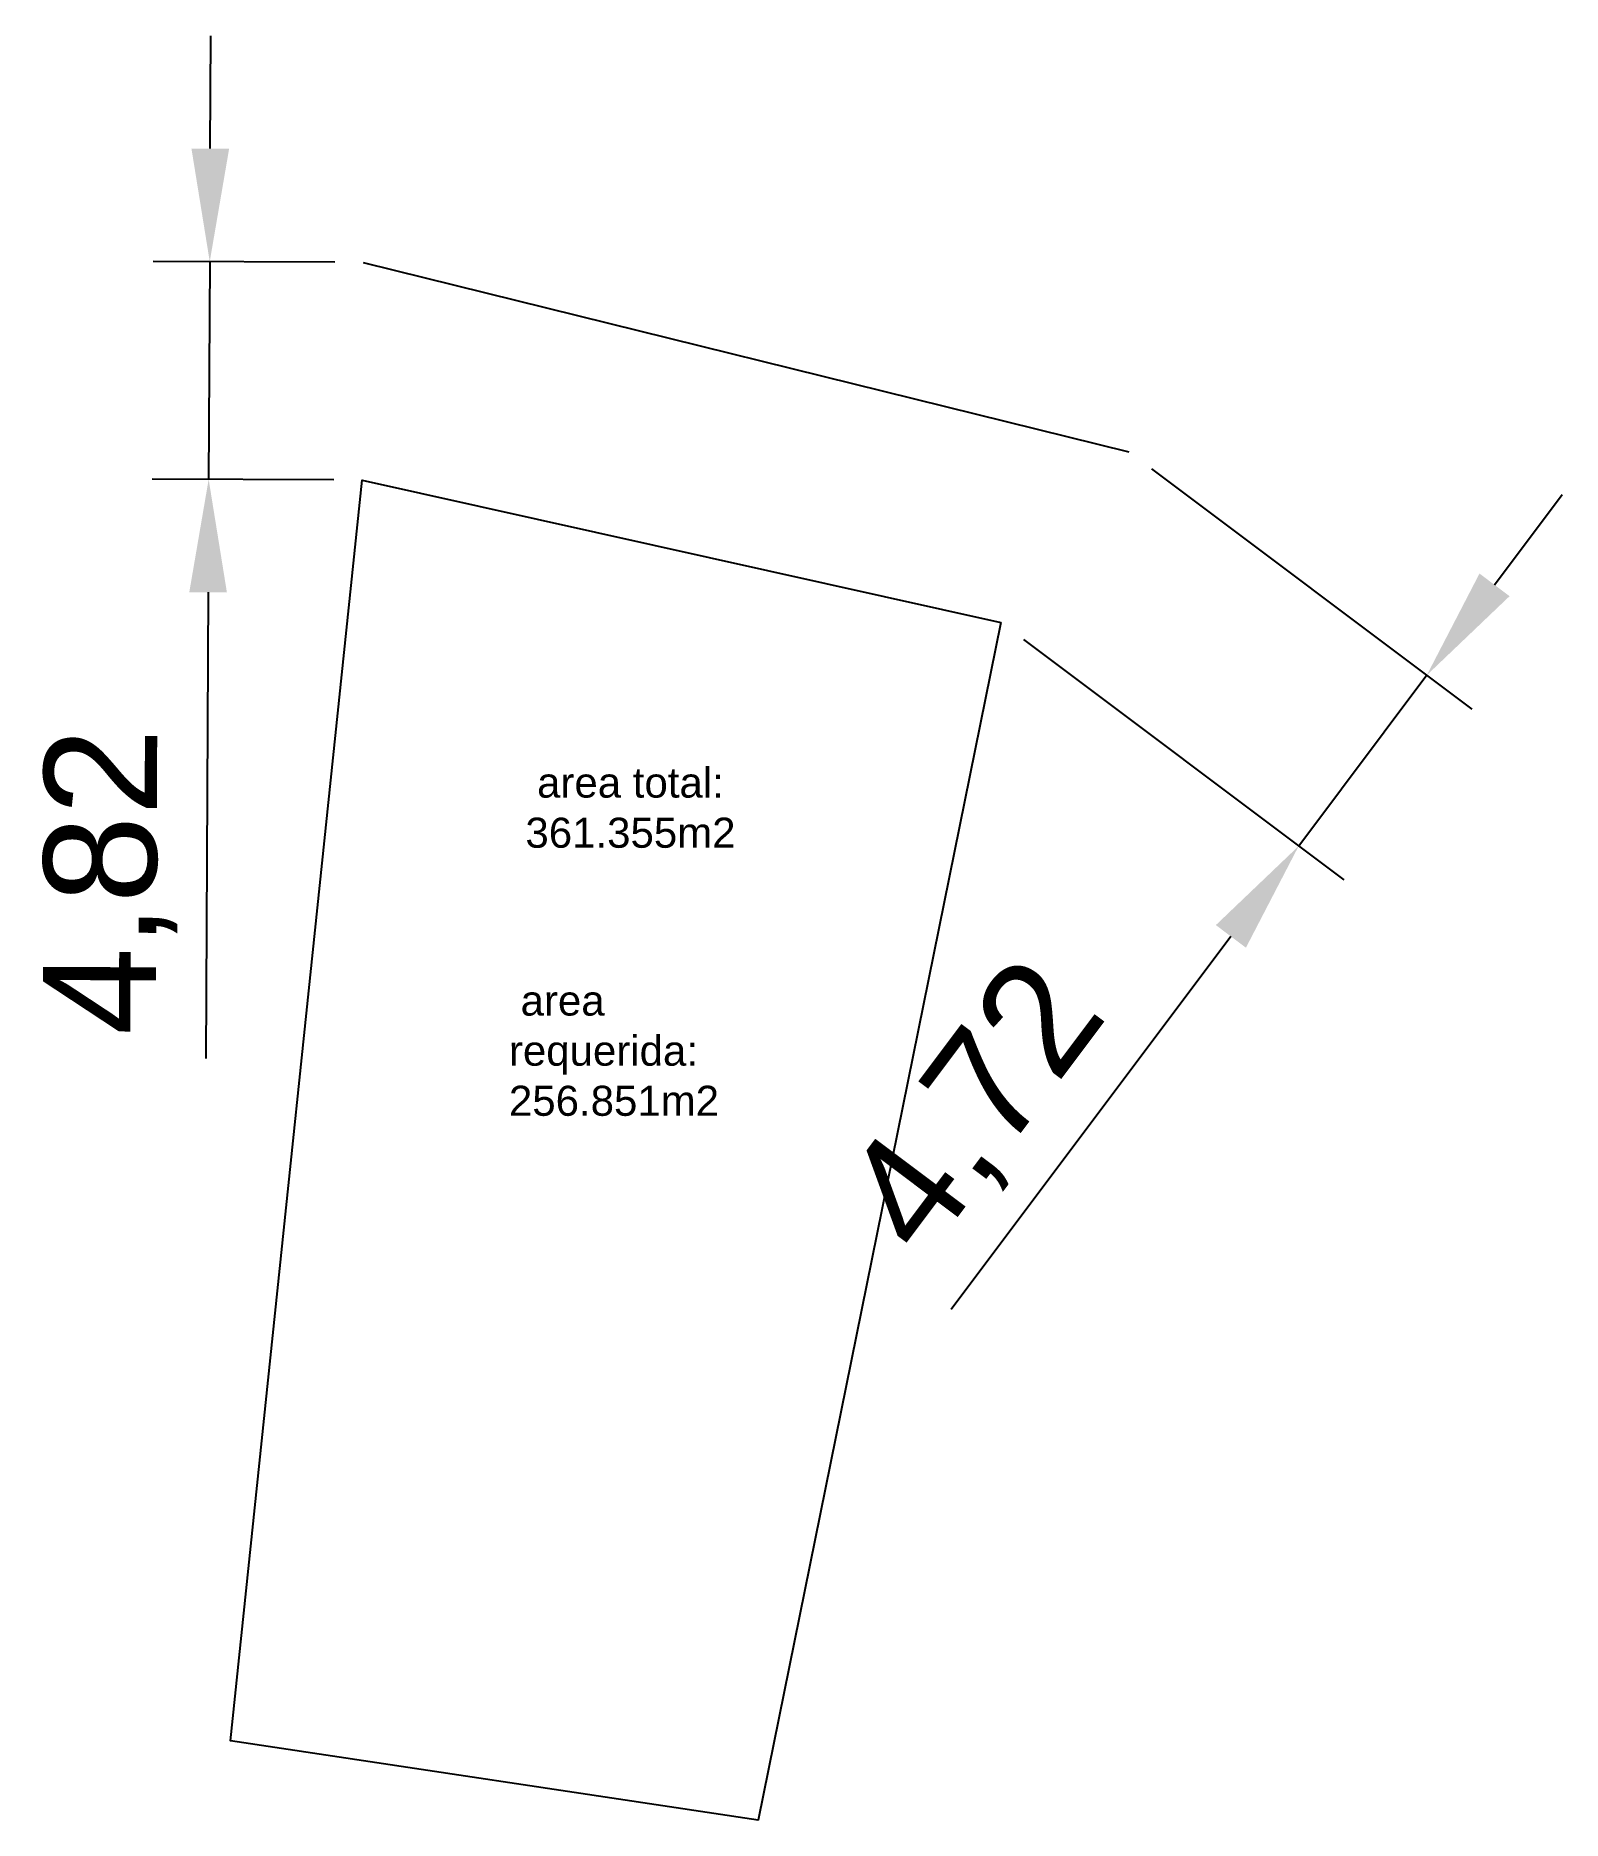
# Model space of a CAD drawing. Header units: millimetres. Extents: x 611043.4 to 611077.2, y 1320410 to 1320449.5.
import ezdxf

# ---------------------------------------------------------------- set-up
doc = ezdxf.new("R2010")
doc.units = ezdxf.units.MM
doc.styles.get("Standard").update_dxf_attribs({"font": 'arial.ttf'})
doc.dimstyles.new('ISO-25', dxfattribs={"dimtxt": 2.5, "dimasz": 2.5, "dimexe": 1.25, "dimexo": 0.625, "dimtad": 1, "dimtxsty": 'Standard', "dimcen": 2.5, "dimadec": 0, "dimazin": 0, "dimtfac": 1, "dimtmove": 0, "dimatfit": 3, "dimfxl": 1, "dimarcsym": 0})

# ---------------------------------------------------------------- blocks, each defined once
blk = doc.blocks.new('*D6')
at = {"color": 0, "lineweight": -2, "transparency": 16777216}
for p, q in [((611068.111, 1320439.925), (611075.202, 1320434.606)), ((611075.702, 1320437.356), (611077.202, 1320439.356)), ((611065.276, 1320436.145), (611072.367, 1320430.827)), ((611074.202, 1320435.356), (611071.367, 1320431.577)), ((611069.867, 1320429.577), (611063.676, 1320421.322))]:
    blk.add_line(p, q, dxfattribs=at)
at = {"color": 0, "transparency": 16777216}
for points in [[(611075.369, 1320437.606), (611076.035, 1320437.106), (611074.202, 1320435.356)], [(611069.534, 1320429.827), (611070.2, 1320429.327), (611071.367, 1320431.577)]]:
    blk.add_solid(points, dxfattribs=at)
at = {"layer": 'Defpoints', "color": 0, "transparency": 16777216}
for p in [(611067.611, 1320440.3), (611064.776, 1320436.52), (611071.367, 1320431.577)]:
    blk.add_point(p, dxfattribs=at)
at = {"color": 0, "transparency": 16777216, "insert": (611064.319, 1320425.726), "char_height": 2.5, "attachment_point": 5, "rotation": 53.1285}
blk.add_mtext('4,72', dxfattribs=at)
blk = doc.blocks.new('*D7')
at = {"color": 0, "lineweight": -2, "transparency": 16777216}
for p, q in [((611047.278, 1320447.009), (611047.29, 1320449.509)), ((611050.035, 1320444.495), (611046.016, 1320444.515)), ((611047.266, 1320444.509), (611047.242, 1320439.691)), ((611050.011, 1320439.677), (611045.992, 1320439.697)), ((611047.229, 1320437.191), (611047.178, 1320426.872))]:
    blk.add_line(p, q, dxfattribs=at)
at = {"color": 0, "transparency": 16777216}
for points in [[(611046.861, 1320447.011), (611047.695, 1320447.007), (611047.266, 1320444.509)], [(611046.813, 1320437.193), (611047.646, 1320437.189), (611047.242, 1320439.691)]]:
    blk.add_solid(points, dxfattribs=at)
at = {"layer": 'Defpoints', "color": 0, "transparency": 16777216}
for p in [(611050.66, 1320444.492), (611047.242, 1320439.691), (611050.636, 1320439.674)]:
    blk.add_point(p, dxfattribs=at)
at = {"color": 0, "transparency": 16777216, "insert": (611045.07, 1320430.792), "char_height": 2.5, "attachment_point": 5, "rotation": 89.7167}
blk.add_mtext('4,82', dxfattribs=at)

msp = doc.modelspace()

# ---------------------------------------------------------------- linework, layer by layer
msp.add_lwpolyline([(611050.66, 1320444.492), (611067.611, 1320440.3)])
msp.add_lwpolyline([(611064.776, 1320436.52), (611059.403, 1320410.017), (611047.723, 1320411.774), (611050.636, 1320439.674)], close=True)

# ---------------------------------------------------------------- texts
at = {"char_height": 0.66528, "width": 6.52612, "attachment_point": 1}
for s, insert in [(' area total:  361.355m2', (611054.253, 1320433.313)), (' area requerida:  256.851m2', (611053.888, 1320428.49))]:
    msp.add_mtext(s, dxfattribs=dict(at, insert=insert))

# ---------------------------------------------------------------- dimensions: what is measured, and where the dimension line sits
for p1, p2, distance, picture, middle in [((611050.66, 1320444.492), (611050.636, 1320439.674), -3.394, '*D7', (611045.07, 1320430.792)), ((611067.611, 1320440.3), (611064.776, 1320436.5203), 8.239, '*D6', (611064.3194, 1320425.7257))]:
    dim = msp.add_aligned_dim(p1=p1, p2=p2, distance=distance, dimstyle='ISO-25', override={"dimzin": 0})
    dim.commit()
    dim.dimension.update_dxf_attribs({"geometry": picture, "text_midpoint": middle})

doc.saveas('drawing.dxf')
